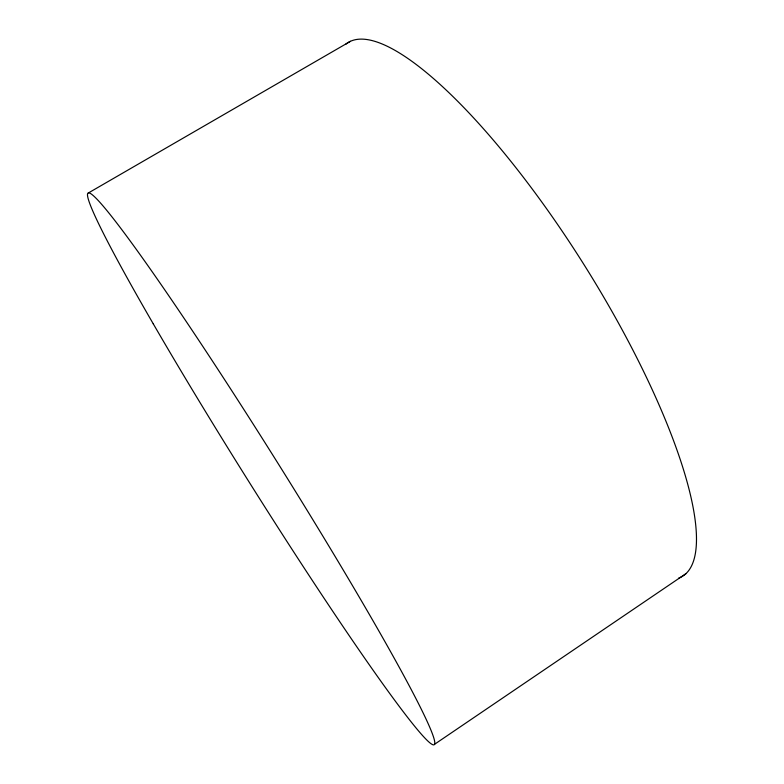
<?xml version="1.0" encoding="UTF-8"?>
<svg xmlns="http://www.w3.org/2000/svg" width="784" height="784" viewBox="0 0 784 784"><rect width="100%" height="100%" fill="white"/><g stroke="black" fill="none" stroke-linecap="round" stroke-linejoin="round"><path stroke-width="1.18" d="M434.836 744.094L686.069 573.555M88.543 192.874L350.448 41.327M345.773 44.218A314.913 81.997 57.9 0 1 586.736 269.01A314.913 81.997 57.9 0 1 678.591 578.171M153.243 323.802A325.703 17.199 57.9 0 0 433.101 744.8A325.703 17.199 57.9 0 0 197.303 338.09A325.703 17.199 57.9 0 0 153.243 323.802"/></g></svg>
